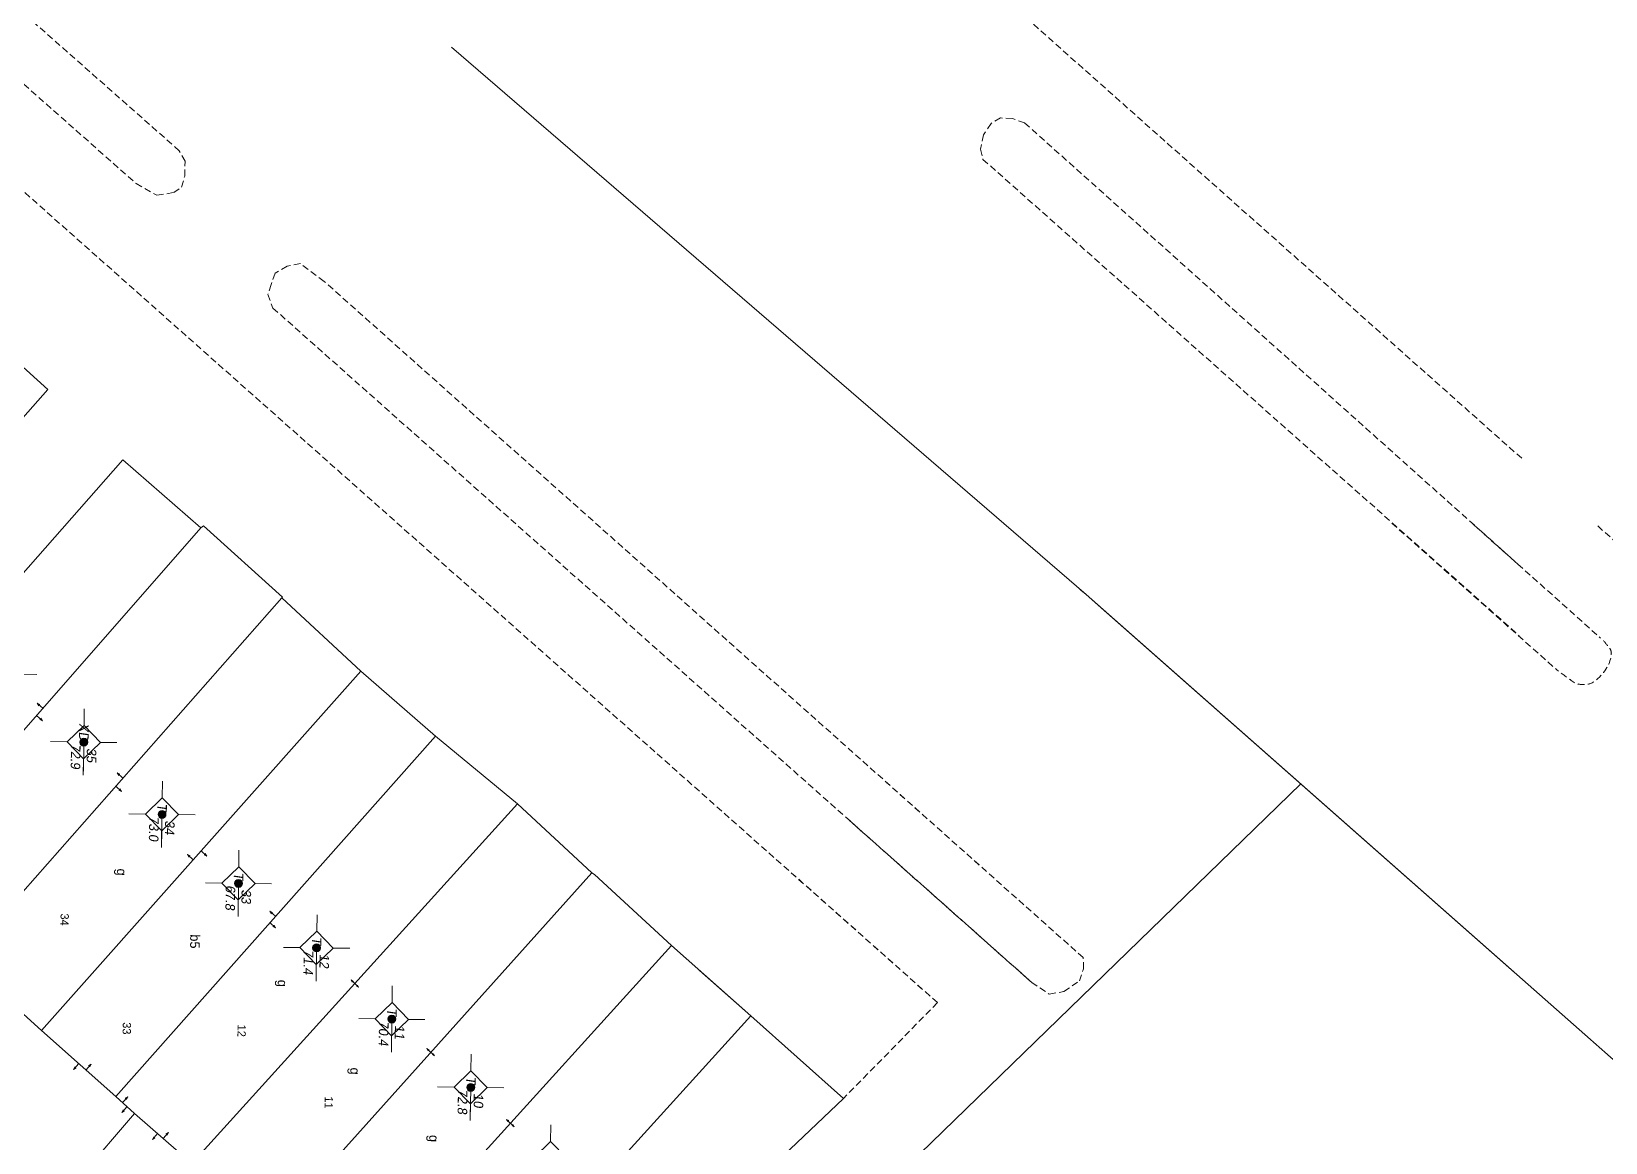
# Model space of a CAD drawing. Extents: x 601689 to 602595, y 1189742 to 1190763.
# Drawn here: x 602465.8 to 602525.2, y 1190295.7 to 1190337.6 of the extents above; entities that cross this region are included whole.
import ezdxf
from ezdxf.enums import TextEntityAlignment as Align

# ---------------------------------------------------------------- set-up
doc = ezdxf.new("R2010")
doc.units = 0
doc.header["$MEASUREMENT"] = 0
doc.linetypes.add('HIDDEN', pattern=[0.375, 0.25, -0.125])
for name, color, linetype in [('10', 250, 'Continuous'), ('11', 7, 'Continuous'), ('13', 7, 'Continuous'), ('15', 7, 'Continuous'), ('16', 7, 'Continuous'), ('22', 7, 'Continuous'), ('25', 7, 'Continuous'), ('46', 7, 'Continuous'), ('53', 7, 'Continuous'), ('57', 7, 'Continuous')]:
    doc.layers.add(name, color=color, linetype=linetype)
doc.styles.add('TXT', font='vnshx.shx')

# ---------------------------------------------------------------- blocks, each defined once
blk = doc.blocks.new('NH3R')
at = {"layer": '16', "color": 7, "linetype": 'Continuous', "lineweight": 0}
for p, q in [((0, 0), (0.297, -0.005)), ((0.297, -0.005), (0.186, 0.031)), ((0.297, -0.005), (0.189, -0.033))]:
    blk.add_line(p, q, dxfattribs=at)
blk = doc.blocks.new('NH3')
at = {"layer": '16', "color": 7, "linetype": 'Continuous', "lineweight": 0}
for p, q in [((-0.199, -0.002), (-0.113, 0.021)), ((0.197, -0.012), (0.107, 0.015)), ((-0.199, -0.002), (0.197, -0.012)), ((-0.199, -0.002), (-0.116, -0.035)), ((0.197, -0.012), (0.104, -0.027))]:
    blk.add_line(p, q, dxfattribs=at)
blk = doc.blocks.new('*M8888')
at = {"layer": '13', "color": 3, "linetype": 'Continuous', "lineweight": 0}
blk.add_line((602537.376, 1190146.903), (602538.396, 1190146.903), dxfattribs=at)
at = {"layer": '13', "color": 3, "linetype": 'Continuous', "lineweight": 0, "style": 'TXT', "oblique": 7.60551}
for s, p in [('10', (602537.526, 1190147.203)), ('72.8', (602537.376, 1190146.603))]:
    blk.add_text(s, height=0.36, dxfattribs=at).set_placement(p, align=Align.MIDDLE_LEFT)
blk.add_text('T', height=0.36, dxfattribs=at).set_placement((602537.179, 1190146.903), align=Align.MIDDLE_RIGHT)
blk = doc.blocks.new('*M10101010')
at = {"layer": '13', "color": 3, "linetype": 'Continuous', "lineweight": 0}
blk.add_line((602534.846, 1190143.891), (602535.866, 1190143.891), dxfattribs=at)
at = {"layer": '13', "color": 3, "linetype": 'Continuous', "lineweight": 0, "style": 'TXT', "oblique": 7.60551}
for s, p in [('11', (602534.996, 1190144.191)), ('70.4', (602534.846, 1190143.591))]:
    blk.add_text(s, height=0.36, dxfattribs=at).set_placement(p, align=Align.MIDDLE_LEFT)
blk.add_text('T', height=0.36, dxfattribs=at).set_placement((602534.649, 1190143.891), align=Align.MIDDLE_RIGHT)
blk = doc.blocks.new('*M12121212')
at = {"layer": '13', "color": 3, "linetype": 'Continuous', "lineweight": 0}
blk.add_line((602532.202, 1190141.015), (602533.222, 1190141.015), dxfattribs=at)
at = {"layer": '13', "color": 3, "linetype": 'Continuous', "lineweight": 0, "style": 'TXT', "oblique": 7.60551}
blk.add_text('T', height=0.36, dxfattribs=at).set_placement((602532.005, 1190141.015), align=Align.MIDDLE_RIGHT)
for s, p in [('12', (602532.352, 1190141.315)), ('71.4', (602532.202, 1190140.715))]:
    blk.add_text(s, height=0.36, dxfattribs=at).set_placement(p, align=Align.MIDDLE_LEFT)
blk = doc.blocks.new('*M16161616')
at = {"layer": '13', "color": 3, "linetype": 'Continuous', "lineweight": 0}
blk.add_line((602529.814, 1190138.038), (602530.834, 1190138.038), dxfattribs=at)
at = {"layer": '13', "color": 3, "linetype": 'Continuous', "lineweight": 0, "style": 'TXT', "oblique": 7.60551}
blk.add_text('T', height=0.36, dxfattribs=at).set_placement((602529.617, 1190138.038), align=Align.MIDDLE_RIGHT)
for s, p in [('33', (602529.964, 1190138.338)), ('67.8', (602529.814, 1190137.738))]:
    blk.add_text(s, height=0.36, dxfattribs=at).set_placement(p, align=Align.MIDDLE_LEFT)
blk = doc.blocks.new('*M20202020')
at = {"layer": '13', "color": 3, "linetype": 'Continuous', "lineweight": 0}
blk.add_line((602527.257, 1190135.116), (602528.277, 1190135.116), dxfattribs=at)
at = {"layer": '13', "color": 3, "linetype": 'Continuous', "lineweight": 0, "style": 'TXT', "oblique": 7.60551}
blk.add_text('T', height=0.36, dxfattribs=at).set_placement((602527.06, 1190135.116), align=Align.MIDDLE_RIGHT)
for s, p in [('34', (602527.407, 1190135.416)), ('73.0', (602527.257, 1190134.816))]:
    blk.add_text(s, height=0.36, dxfattribs=at).set_placement(p, align=Align.MIDDLE_LEFT)
blk = doc.blocks.new('*M23232323')
at = {"layer": '13', "color": 3, "linetype": 'Continuous', "lineweight": 0}
blk.add_line((602524.575, 1190132.129), (602525.595, 1190132.129), dxfattribs=at)
at = {"layer": '13', "color": 3, "linetype": 'Continuous', "lineweight": 0, "style": 'TXT', "oblique": 7.60551}
blk.add_text('XD', height=0.36, dxfattribs=at).set_placement((602524.456, 1190132.129), align=Align.MIDDLE_RIGHT)
for s, p in [('35', (602524.725, 1190132.429)), ('72.9', (602524.575, 1190131.829))]:
    blk.add_text(s, height=0.36, dxfattribs=at).set_placement(p, align=Align.MIDDLE_LEFT)
blk = doc.blocks.new('CENTRD')
at = {"layer": '11', "linetype": 'Continuous', "lineweight": 0}
h = blk.add_hatch(color=2, dxfattribs=at)
edge = h.paths.add_edge_path()
edge.add_arc((0, 0), 0.15, 0, 360)
at = {"layer": '11', "color": 2, "linetype": 'Continuous', "lineweight": 0}
for p, q in [((0, 1.25), (0, 0.625)), ((0, 0.625), (-0.625, 0)), ((0.625, 0), (0, 0.625)), ((-0.625, 0), (-1.25, 0)), ((-0.625, 0), (0, -0.625)), ((0, -0.625), (0.625, 0)), ((1.25, 0), (0.625, 0)), ((0, -0.625), (0, -1.25))]:
    blk.add_line(p, q, dxfattribs=at)
blk.add_circle((0, 0), 0.15, dxfattribs=at)

msp = doc.modelspace()

# ---------------------------------------------------------------- linework, layer by layer
at = {"layer": '10', "color": 7, "linetype": 'Continuous', "lineweight": 0}
for p, q in [((602472.22, 1190318.856), (602460.313, 1190305.268)), ((602475.274, 1190316.223), (602463.256, 1190302.588)), ((602475.274, 1190316.223), (602478.246, 1190313.462)), ((602466.21, 1190299.907), (602478.246, 1190313.462)), ((602478.246, 1190313.462), (602481.063, 1190311.013)), ((602481.063, 1190311.013), (602469.006, 1190297.428)), ((602481.063, 1190311.013), (602484.148, 1190308.461)), ((602484.148, 1190308.461), (602471.881, 1190294.899)), ((602484.148, 1190308.461), (602486.952, 1190305.852)), ((602486.952, 1190305.852), (602474.826, 1190292.338)), ((602466.21, 1190299.907), (602463.256, 1190302.588)), ((602489.955, 1190303.111), (602477.83, 1190289.737)), ((602489.955, 1190303.111), (602492.949, 1190300.461)), ((602492.949, 1190300.461), (602480.845, 1190287.126)), ((602469.006, 1190297.428), (602466.21, 1190299.907)), ((602469.717, 1190296.789), (602469.006, 1190297.428)), ((602467.379, 1190294.06), (602469.717, 1190296.789)), ((602471.881, 1190294.899), (602469.717, 1190296.789))]:
    msp.add_line(p, q, dxfattribs=at)
for points in [[(602454.576, 1190310.637), (602466.451, 1190324.075), (602463.477, 1190326.755)], [(602457.359, 1190307.889), (602469.275, 1190321.426), (602472.22, 1190318.856)], [(602472.22, 1190318.856), (602472.311, 1190318.934), (602475.294, 1190316.254), (602475.274, 1190316.223)], [(602486.952, 1190305.852), (602487.051, 1190305.792), (602489.955, 1190303.111)], [(602492.949, 1190300.461), (602496.446, 1190297.352), (602483.355, 1190284.911)]]:
    msp.add_lwpolyline(points, dxfattribs=at)
at = {"layer": '22', "color": 7, "linetype": 'HIDDEN', "lineweight": 0}
for p, q in [((602499.986, 1190300.963), (602422.89, 1190369.395)), ((602522.008, 1190321.483), (602486.934, 1190352.665)), ((602503.271, 1190334.13), (602521.952, 1190317.413)), ((602517.114, 1190319.04), (602523.349, 1190313.494)), ((602520.184, 1190318.997), (602524.985, 1190314.702)), ((602499.986, 1190300.963), (602494.591, 1190305.758)), ((602499.986, 1190300.963), (602496.446, 1190297.352)), ((602499.986, 1190300.963), (602496.446, 1190297.352))]:
    msp.add_line(p, q, dxfattribs=at)
for points in [[(602469.778, 1190331.839), (602470.562, 1190331.399), (602471.193, 1190331.5), (602471.486, 1190331.707), (602471.611, 1190332.125), (602471.619, 1190332.685), (602471.405, 1190333.077), (602443.116, 1190358.046), (602442.728, 1190358.242), (602442.318, 1190358.248), (602441.757, 1190358.175), (602441.574, 1190357.968), (602441.499, 1190357.559), (602441.453, 1190357.149), (602441.667, 1190356.706)], [(602503.536, 1190301.725), (602504.2, 1190301.286), (602504.751, 1190301.378), (602505.337, 1190301.78), (602505.494, 1190302.239), (602505.479, 1190302.659), (602476.867, 1190328.152), (602475.967, 1190328.824), (602475.465, 1190328.731), (602475.021, 1190328.458), (602474.866, 1190328.04), (602474.741, 1190327.661), (602474.933, 1190327.149)]]:
    msp.add_lwpolyline(points, close=True, dxfattribs=at)
for points in [[(602503.271, 1190334.13), (602502.813, 1190334.287), (602502.363, 1190334.312), (602502.01, 1190334.108), (602501.724, 1190333.682), (602501.607, 1190333.133), (602501.701, 1190332.752), (602521.917, 1190314.793)], [(602524.873, 1190318.933), (602531.681, 1190312.879), (602550.719, 1190295.897), (602581.642, 1190268.322), (602583.11, 1190267.452), (602586.084, 1190266.931), (602588.836, 1190267.813), (602591.247, 1190270.1)], [(602496.67, 1190307.829), (602503.536, 1190301.725), (602504.2, 1190301.286), (602504.751, 1190301.378), (602505.337, 1190301.78), (602505.494, 1190302.239), (602505.479, 1190302.659), (602498.079, 1190309.25)]]:
    msp.add_lwpolyline(points, dxfattribs=at)
msp.add_open_spline([(602525.095, 1190314.61), (602525.173, 1190314.509), (602525.252, 1190314.408), (602525.33, 1190314.307), (602525.373, 1190314.252), (602525.392, 1190314.171), (602525.387, 1190314.106), (602525.363, 1190313.752), (602525.164, 1190313.425), (602524.814, 1190313.124), (602524.659, 1190312.991), (602524.503, 1190312.947), (602524.341, 1190312.95), (602524.209, 1190312.952), (602524.053, 1190312.974), (602523.943, 1190313.056), (602523.745, 1190313.202), (602523.547, 1190313.348), (602523.349, 1190313.494)], degree=3, knots=[0, 0, 0, 0, 0.113549, 0.113549, 0.113549, 0.175262, 0.175262, 0.175262, 0.511284, 0.511284, 0.511284, 0.66014, 0.66014, 0.66014, 0.782001, 0.782001, 0.782001, 1, 1, 1, 1], dxfattribs=at)
at = {"layer": '25', "color": 7, "linetype": 'Continuous', "lineweight": 0}
msp.add_line((602491.012, 1190302.177), (602492.949, 1190300.461), dxfattribs=at)
msp.add_lwpolyline([(602492.949, 1190300.461), (602496.446, 1190297.352), (602483.355, 1190284.911)], dxfattribs=at)
at = {"layer": '46', "color": 52, "linetype": 'Continuous', "lineweight": 0}
for points in [[(602481.669, 1190336.977), (602505.587, 1190316.348), (602506.151, 1190315.85), (602521.742, 1190302.096)], [(602505.369, 1190316.531), (602505.389, 1190316.511), (602505.587, 1190316.348), (602544.153, 1190282.317)]]:
    msp.add_lwpolyline(points, dxfattribs=at)
at = {"layer": '57', "color": 172, "linetype": 'Continuous', "lineweight": 0}
msp.add_line((602513.68, 1190309.206), (602495.253, 1190291.318), dxfattribs=at)
msp.add_line((602513.68, 1190309.206), (602495.253, 1190291.318), dxfattribs=at)

# ---------------------------------------------------------------- block references
at = {"layer": '11', "color": 2, "linetype": 'Continuous', "lineweight": 0, "rotation": 269.1680420500809}
for p in [(602464.789, 1190313.353), (602467.804, 1190310.783), (602470.752, 1190308.058), (602473.636, 1190305.459), (602476.578, 1190303.028), (602479.416, 1190300.342), (602482.39, 1190297.769), (602485.389, 1190295.105)]:
    msp.add_blockref('CENTRD', p, dxfattribs=at)
at = {"layer": '13', "color": 3, "linetype": 'Continuous', "lineweight": 0, "rotation": 269.1680420500809}
for name in ['*M23232323', '*M20202020', '*M16161616', '*M12121212', '*M10101010', '*M8888']:
    msp.add_blockref(name, (-578790.27, 1810052.359), dxfattribs=at)
at = {"layer": '16', "color": 7, "linetype": 'Continuous', "lineweight": 0}
for name, p, xscale, yscale, rotation in [('NH3R', (602466.266, 1190312.056), 1.000002192272679, 1.000002192272679, 138.7749637621331), ('NH3R', (602466.022, 1190311.79), 1.000001489285737, 1.000001489285737, 318.6142941738625), ('NH3R', (602469.006, 1190309.119), 1.000001489285737, 1.000001489285737, 318.6142941738625), ('NH3R', (602469.28, 1190309.425), 1.000001489285737, 1.000001489285737, 138.6142941738625), ('NH3R', (602472.223, 1190306.685), 1.000001478476222, 1.000001478476222, 318.3972804208792), ('NH3R', (602472.223, 1190306.685), 1.000001478476222, 1.000001478476222, 318.3972804208792), ('NH3R', (602471.928, 1190306.348), 1.000001478476222, 1.000001478476222, 138.3972804208792), ('NH3', (602478.015, 1190301.675), 1.000001025940107, 1.000001025940107, 137.8762749702623), ('NH3', (602480.89, 1190299.096), 1.000002003523678, 1.000002003523678, 318.1035450968363), ('NH3R', (602467.613, 1190298.667), 1.000002436565377, 1.000002436565377, 228.443814590554), ('NH3R', (602469.263, 1190297.195), 0.9999988667115026, 0.9999988667115026, 48.87946452187396), ('NH3R', (602469.441, 1190297.043), 0.9999988667115026, 0.9999988667115026, 228.8794645218739), ('NH3R', (602470.587, 1190296.027), 0.9999988667115026, 0.9999988667115026, 228.8794645218739), ('NH3R', (602470.794, 1190295.844), 0.9999988667115026, 0.9999988667115026, 48.87946452187396)]:
    msp.add_blockref(name, p, dxfattribs=dict(at, xscale=xscale, yscale=yscale, rotation=rotation))
for name, p, rotation in [('NH3R', (602475.039, 1190304.216), 138.4059907796318), ('NH3R', (602474.816, 1190303.979), 318.4059907796318), ('NH3R', (602467.879, 1190298.423), 47.772490758042), ('NH3', (602483.893, 1190296.424), 317.8012288872162)]:
    msp.add_blockref(name, p, dxfattribs=dict(at, rotation=rotation))

# ---------------------------------------------------------------- texts
at = {"layer": '15', "color": 7, "linetype": 'Continuous', "lineweight": 0, "style": 'TXT'}
for s, p in [('g', (602469.234, 1190306.016)), ('b5', (602471.999, 1190303.537)), ('g', (602475.297, 1190301.822)), ('g', (602478.031, 1190298.514)), ('g', (602481.006, 1190295.974))]:
    msp.add_text(s, height=0.36, rotation=269.21439, dxfattribs=at).set_placement(p, align=Align.MIDDLE_LEFT)
at = {"layer": '53', "color": 200, "linetype": 'Continuous', "lineweight": 0, "style": 'TXT'}
for s, p in [('34', (602467.085, 1190304.325)), ('33', (602469.429, 1190300.223)), ('12', (602473.758, 1190300.133)), ('11', (602477.041, 1190297.428))]:
    msp.add_text(s, height=0.31, rotation=269.21439, dxfattribs=at).set_placement(p, align=Align.MIDDLE_LEFT)

doc.saveas('drawing.dxf')
